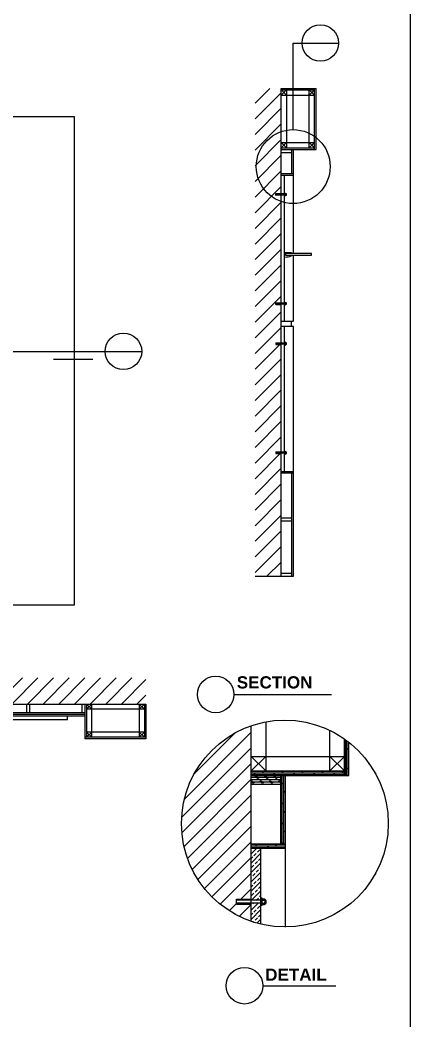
# Model space of a CAD drawing. Header units: inches. Extents: x 6.7 to 49.2, y 11 to 35.8.
# Drawn here: x 39.86 to 42.1, y 15.32 to 21.06 of the extents above; entities that cross this region are included whole.
import ezdxf

# ---------------------------------------------------------------- set-up
doc = ezdxf.new("R2010")
doc.units = ezdxf.units.IN
doc.header["$MEASUREMENT"] = 0
for name, color, linetype in [('02', 2, 'Continuous'), ('1', 1, 'Continuous'), ('4', 4, 'Continuous'), ('8', 8, 'Continuous')]:
    doc.layers.add(name, color=color, linetype=linetype)
doc.styles.add('HT', font='swisseb.ttf')
pattern_1 = [(90, (21.426356, 21.297011), (-0.009525, 6e-19), []), (135, (21.426356, 21.29701), (-0.019049987, -0.019049987), [0.01347039, -0.02694075])]
pattern_2 = [(0, (21.426356, 21.297011), (0, 0.009525), []), (45, (21.426356, 21.29701), (-0.019049987, 0.019049987), [0.01347039, -0.02694075])]

msp = doc.modelspace()

# ---------------------------------------------------------------- hatches: boundary and pattern name
at = {"layer": '8'}
h = msp.add_hatch(dxfattribs=at)
h.set_pattern_fill('ANSI31', color=256, scale=0.02, style=0)
h.set_pattern_definition([(45, (21.71591, 17.78958), (-0.04490128, 0.04490128), [])])
h.paths.add_polyline_path([(41.2077, 17.8628), (41.3577, 17.8628), (41.3577, 20.6628), (41.2077, 20.6628)])
h = msp.add_hatch(dxfattribs=at)
h.set_pattern_fill('ANSI31', color=256, scale=0.02, style=0)
h.set_pattern_definition([(45, (21.81673, 18.62207), (-0.04490128, 0.04490128), [])])
h.paths.add_polyline_path([(36.0814, 17.2798), (36.0814, 17.1298), (37.5853, 17.1298), (37.5853, 17.1598), (37.5953, 17.1598), (37.5953, 17.1298), (38.2111, 17.1298), (38.2111, 17.1598), (38.2211, 17.1598), (38.2211, 17.1298), (38.4417, 17.1298), (38.4417, 17.1598), (38.4517, 17.1598), (38.4517, 17.1298), (39.0675, 17.1298), (39.0675, 17.1598), (39.0775, 17.1598), (39.0775, 17.1298), (40.5814, 17.1298), (40.5814, 17.2798)])
h = msp.add_hatch(dxfattribs=at)
h.set_pattern_fill('ANSI31', color=256, scale=0.02, style=0)
h.set_pattern_definition([(45, (-3.954944, 9.63403), (-0.04490128, 0.04490128), [])])
h.paths.add_polyline_path([(40.7854, 16.444, 0.32007), (41.1858, 15.8826), (41.1858, 15.9813), (41.1018, 15.9813), (41.1018, 16.0093), (41.1858, 16.0093), (41.1858, 17.0053, 0.32007)])
h = msp.add_hatch(dxfattribs=at)
h.set_pattern_fill('DOLMIT', color=256, scale=0.0015, angle=90, style=0)
h.set_pattern_definition(pattern_1)
h.paths.add_polyline_path([(41.7458, 16.911, 0.013223), (41.7206, 16.9297), (41.7206, 16.7203), (41.7458, 16.7203)])
h = msp.add_hatch(dxfattribs=at)
h.set_pattern_fill('DOLMIT', color=256, scale=0.0015, style=0)
h.set_pattern_definition(pattern_2)
h.paths.add_polyline_path([(41.1858, 16.7455), (41.1858, 16.7203), (41.3818, 16.7203), (41.7206, 16.7203), (41.7206, 16.7455), (41.6366, 16.7455)])
h = msp.add_hatch(dxfattribs=at)
h.set_pattern_fill('CORK', color=256, scale=0.0042, style=0)
h.set_pattern_definition([(0, (21.426356, 21.297011), (0, 0.013335), []), (135, (21.433024, 21.290343), (-0.02667001, -0.02667001), [0.018858546, -0.018858546]), (135, (21.436358, 21.290343), (-0.02667001, -0.02667001), [0.018858546, -0.018858546]), (135, (21.43969, 21.290343), (-0.02667001, -0.02667001), [0.018858546, -0.018858546])])
h.paths.add_polyline_path([(41.3566, 16.6699), (41.3566, 16.7203), (41.1858, 16.7203), (41.1858, 16.6699)])
h = msp.add_hatch(dxfattribs=at)
h.set_pattern_fill('DOLMIT', color=256, scale=0.0015, angle=90, style=0)
h.set_pattern_definition(pattern_1)
h.paths.add_polyline_path([(41.3818, 16.7203), (41.3566, 16.7203), (41.3566, 16.3255), (41.3818, 16.3255)])
h = msp.add_hatch(dxfattribs=at)
h.set_pattern_fill('DOLMIT', color=256, scale=0.0015, style=0)
h.set_pattern_definition(pattern_2)
h.paths.add_polyline_path([(41.1858, 16.3255), (41.1858, 16.3003), (41.3818, 16.3003), (41.3818, 16.3255)])
h = msp.add_hatch(dxfattribs=at)
h.set_pattern_fill('ANSI33', color=256, scale=0.006, style=0)
h.set_pattern_definition([(45, (21.426356, 21.29701), (-0.02694077, 0.02694077), []), (45, (21.453297, 21.29701), (-0.02694077, 0.02694077), [0.01905, -0.009525])])
h.paths.add_polyline_path([(41.2418, 16.3003), (41.1858, 16.3003), (41.1858, 16.0037), (41.2418, 16.0037), (41.2418, 16.0177)])
h.paths.add_polyline_path([(41.1858, 15.8826, 0.024568), (41.2418, 15.8664), (41.2418, 15.9869), (41.1858, 15.9869), (41.1858, 15.9813)])

# ---------------------------------------------------------------- linework, layer by layer
at = {"layer": '02'}
for p, q in [((41.5487, 20.3128), (41.5487, 20.6628)), ((41.3577, 20.6538), (41.5487, 20.6538)), ((41.3577, 20.6538), (41.3877, 20.6238)), ((41.3877, 20.6538), (41.3577, 20.6238)), ((41.3877, 20.6538), (41.3877, 20.3218)), ((41.5187, 20.6238), (41.5487, 20.6538)), ((41.5487, 20.6238), (41.5187, 20.6538)), ((41.3577, 20.3218), (41.3877, 20.3518)), ((41.3877, 20.3218), (41.3577, 20.3518)), ((41.3577, 20.3218), (41.5487, 20.3218)), ((41.5487, 20.3218), (41.5187, 20.3518)), ((41.5187, 20.3218), (41.5487, 20.3518)), ((41.3577, 20.3128), (41.5577, 20.3128)), ((41.3577, 20.2948), (41.4187, 20.2948)), ((41.4187, 20.1718), (41.4187, 20.3128)), ((41.4277, 20.1718), (41.3577, 20.1718)), ((41.4277, 20.1628), (41.3577, 20.1628)), ((41.3777, 19.3278), (41.3777, 20.1628)), ((41.3277, 20.0589), (41.3577, 20.0589)), ((41.3277, 20.0489), (41.3277, 20.0589)), ((41.3777, 20.0569), (41.3277, 20.0569)), ((41.3777, 20.0509), (41.3277, 20.0509)), ((41.3797, 20.0568), (41.3846, 20.0568)), ((41.3797, 20.0508), (41.3846, 20.0508)), ((41.3277, 19.4228), (41.3277, 19.4328)), ((41.3777, 19.4308), (41.3277, 19.4308)), ((41.3777, 19.4248), (41.3277, 19.4248)), ((41.3277, 19.4228), (41.3577, 19.4228)), ((41.3797, 19.4307), (41.3846, 19.4307)), ((41.3797, 19.4247), (41.3846, 19.4247)), ((41.3577, 19.3278), (41.4277, 19.3278)), ((41.3577, 19.2978), (41.4277, 19.2978)), ((41.3777, 18.4628), (41.3777, 19.2978)), ((41.3277, 19.2028), (41.3277, 19.1928)), ((41.3777, 19.2008), (41.3277, 19.2008)), ((41.3777, 19.1948), (41.3277, 19.1948)), ((41.3277, 19.1928), (41.3577, 19.1928)), ((41.3797, 19.2008), (41.3846, 19.2008)), ((41.3797, 19.1949), (41.3846, 19.1949)), ((35.562, 19.1538), (40.5571, 19.1538)), ((41.3277, 18.5767), (41.3277, 18.5667)), ((41.3777, 18.5747), (41.3277, 18.5747)), ((41.3777, 18.5687), (41.3277, 18.5687)), ((41.3277, 18.5667), (41.3577, 18.5667)), ((41.3797, 18.5688), (41.3846, 18.5688)), ((41.4277, 18.4628), (41.3577, 18.4628)), ((41.4277, 18.4538), (41.3577, 18.4538)), ((41.4187, 17.8628), (41.4187, 18.4538)), ((41.3577, 18.1988), (41.4187, 18.1988)), ((41.3577, 18.1808), (41.4187, 18.1808)), ((41.2077, 17.8628), (41.4277, 17.8628)), ((41.3577, 17.8808), (41.4187, 17.8808)), ((41.0866, 17.185), (41.6466, 17.185)), ((39.8954, 17.1298), (39.8954, 17.0798)), ((39.9134, 17.1298), (39.9134, 17.0798)), ((40.2134, 17.1298), (40.2134, 17.0798)), ((40.2404, 17.1298), (40.2404, 16.9388)), ((40.2404, 17.1298), (40.2704, 17.0998)), ((40.2404, 17.0998), (40.2704, 17.1298)), ((40.5724, 17.1298), (40.5424, 17.0998)), ((40.5724, 17.0998), (40.5424, 17.1298)), ((40.5424, 17.1298), (40.5424, 16.9388)), ((40.5724, 17.1298), (40.5724, 16.9388)), ((40.2314, 17.0698), (39.2064, 17.0698)), ((40.2314, 17.0798), (39.2164, 17.0798)), ((40.5724, 17.0998), (40.2404, 17.0998)), ((41.2698, 17.0275), (41.2698, 16.7455)), ((40.5814, 16.9388), (40.2314, 16.9388)), ((40.2704, 16.9688), (40.2404, 16.9388)), ((40.2704, 16.9388), (40.2404, 16.9688)), ((40.5724, 16.9688), (40.2404, 16.9688)), ((40.5724, 16.9388), (40.5424, 16.9688)), ((40.5724, 16.9688), (40.5424, 16.9388)), ((41.7206, 16.7203), (41.7206, 16.9297)), ((41.2698, 16.7455), (41.1858, 16.8295)), ((41.1858, 16.7455), (41.2698, 16.8295)), ((41.6366, 16.7455), (41.7206, 16.8295)), ((41.7206, 16.7455), (41.6366, 16.8295)), ((41.1858, 16.7455), (41.7206, 16.7455)), ((41.1858, 16.7203), (41.7458, 16.7203)), ((41.3566, 16.3255), (41.3566, 16.7203)), ((41.1858, 16.6699), (41.3566, 16.6699)), ((41.3818, 16.3255), (41.1858, 16.3255)), ((41.1018, 15.9813), (41.1018, 16.0093)), ((41.1018, 16.0093), (41.1858, 16.0093)), ((41.2418, 16.0037), (41.1018, 16.0037)), ((41.2418, 15.9869), (41.1018, 15.9869)), ((41.1018, 15.9813), (41.1858, 15.9813)), ((41.2474, 16.0035), (41.2611, 16.0035)), ((41.2474, 15.9867), (41.2611, 15.9867)), ((41.2521, 15.5133), (41.6721, 15.5133))]:
    msp.add_line(p, q, dxfattribs=at)
for points in [[(41.4268, 20.4261), (41.4268, 20.9234), (41.6877, 20.9234)], [(41.3577, 20.6238), (41.5487, 20.6238)], [(41.5187, 20.3218), (41.5187, 20.6538)], [(41.3577, 20.3518), (41.5487, 20.3518)], [(41.3777, 20.0619), (41.3797, 20.0619), (41.3797, 20.0459), (41.3777, 20.0459)], [(41.4177, 19.7151), (41.4177, 19.7201), (41.3777, 19.7201)], [(41.3777, 19.4358), (41.3797, 19.4358), (41.3797, 19.4198), (41.3777, 19.4198)], [(41.3777, 19.1898), (41.3797, 19.1898), (41.3797, 19.2058), (41.3777, 19.2058)], [(41.3777, 18.5637), (41.3797, 18.5637), (41.3797, 18.5797), (41.3777, 18.5797)], [(40.2704, 16.9388), (40.2704, 17.1298)], [(41.6366, 16.7455), (41.6366, 16.979)], [(41.1858, 16.8295), (41.7206, 16.8295)], [(41.2418, 16.0177), (41.2474, 16.0177), (41.2474, 15.9729), (41.2418, 15.9729)]]:
    msp.add_lwpolyline(points, dxfattribs=at)
for points in [[(41.3797, 20.06), (41.3846, 20.06, -0.414214), (41.3852, 20.0594, -0.152179), (41.3852, 20.0574, -1.000509), (41.3852, 20.0562, -0.106972), (41.3852, 20.0514, -1.000509), (41.3852, 20.0502, -0.163695), (41.3852, 20.0483, -0.414214), (41.3846, 20.0477), (41.3797, 20.0477)], [(41.3777, 19.6951, 0.096485), (41.4177, 19.7021), (41.4177, 19.7051)], [(41.3797, 19.4339), (41.3846, 19.4339, -0.414214), (41.3852, 19.4333, -0.152179), (41.3852, 19.4313, -1.000509), (41.3852, 19.4301, -0.106972), (41.3852, 19.4253, -1.000509), (41.3852, 19.4241, -0.163695), (41.3852, 19.4223, -0.414214), (41.3846, 19.4216), (41.3797, 19.4216)], [(41.3797, 19.1916), (41.3846, 19.1916, 0.414214), (41.3852, 19.1923, 0.152179), (41.3852, 19.1942, 1.000509), (41.3852, 19.1955, 0.106972), (41.3852, 19.2002, 1.000509), (41.3852, 19.2014, 0.163695), (41.3852, 19.2033, 0.414214), (41.3846, 19.2039), (41.3797, 19.2039)], [(41.3797, 18.5656), (41.3846, 18.5656, 0.414214), (41.3852, 18.5662, 0.152179), (41.3852, 18.5682, 0.414214), (41.3846, 18.5688, 0.414214), (41.3852, 18.5694, 0.106972), (41.3852, 18.5741, 1.000509), (41.3852, 18.5754, 0.163695), (41.3852, 18.5772, 0.414214), (41.3846, 18.5778), (41.3797, 18.5778)], [(41.2474, 16.0124), (41.2611, 16.0124, -0.414214), (41.2628, 16.0107, -0.152179), (41.2628, 16.0052, -0.414214), (41.2611, 16.0035, -0.414214), (41.2628, 16.0017, -0.106972), (41.2628, 15.9885, -0.414214), (41.2611, 15.9867, -0.414214), (41.2628, 15.985, -0.163695), (41.2628, 15.9799, -0.414214), (41.2611, 15.9782), (41.2474, 15.9782)]]:
    msp.add_lwpolyline(points, format="xyb", dxfattribs=at)
msp.add_lwpolyline([(41.3827, 19.7051), (41.5327, 19.7051), (41.5327, 19.7151), (41.3827, 19.7151)], close=True, dxfattribs=at)
for centre, radius in [((41.5827, 20.9234), 0.105), ((41.4268, 20.2141), 0.212), ((40.4521, 19.1538), 0.105), ((40.9816, 17.185), 0.105), ((41.3791, 16.444), 0.5937), ((41.1471, 15.5133), 0.105)]:
    msp.add_circle(centre, radius, dxfattribs=at)
for centre, radius in [((41.3814, 20.0539), 0.00702), ((41.3814, 19.4278), 0.00702), ((41.3814, 19.1978), 0.00702), ((41.3814, 18.5717), 0.00702), ((41.2519, 15.9953), 0.0197)]:
    msp.add_arc(centre, radius, 301.10193, 58.89807, dxfattribs=at)
at = {"layer": '1'}
for p, q in [((41.3577, 17.8628), (41.3577, 20.6628)), ((35.6713, 17.6993), (40.1713, 17.6993)), ((36.0814, 17.1298), (40.5814, 17.1298)), ((41.1858, 15.8826), (41.1858, 17.0053))]:
    msp.add_line(p, q, dxfattribs=at)
msp.add_lwpolyline([(40.0507, 19.1098), (40.2771, 19.1098)], dxfattribs=at)
at = {"layer": '4'}
for p, q in [((42.0973, 34.1838), (42.0973, 11.3716)), ((41.3577, 20.6628), (41.5577, 20.6628)), ((41.5577, 20.3128), (41.5577, 20.6628)), ((40.1713, 20.4993), (35.6713, 20.4993)), ((40.1713, 17.6993), (40.1713, 20.4993)), ((41.4277, 19.7151), (41.4277, 20.3128)), ((41.4277, 19.3278), (41.4277, 19.7051)), ((41.4177, 19.2978), (41.4177, 19.3278)), ((41.4277, 17.8628), (41.4277, 19.2978)), ((40.2314, 17.1298), (40.2314, 16.9298)), ((40.5814, 17.1298), (40.5814, 16.9298)), ((40.2314, 17.0598), (38.3464, 17.0598)), ((40.1314, 17.0388), (40.1314, 17.0598)), ((40.1314, 17.0388), (39.3814, 17.0388)), ((40.5814, 16.9298), (40.2314, 16.9298)), ((41.7458, 16.7203), (41.7458, 16.911)), ((41.3818, 15.8502), (41.3818, 16.7203)), ((41.3818, 16.3003), (41.1858, 16.3003)), ((41.2418, 15.8664), (41.2418, 16.3003))]:
    msp.add_line(p, q, dxfattribs=at)

# ---------------------------------------------------------------- texts
at = {"layer": '02', "style": 'HT'}
for s, p in [('SECTION', (41.1028, 17.2192)), ('DETAIL', (41.266, 15.5416))]:
    msp.add_text(s, height=0.07, dxfattribs=at).set_placement(p)

doc.saveas('drawing.dxf')
